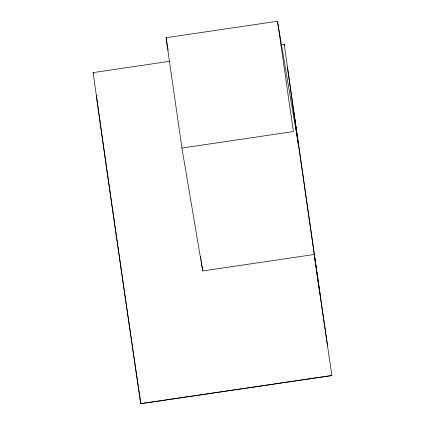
<?xml version="1.0" encoding="UTF-8"?>
<svg xmlns="http://www.w3.org/2000/svg" width="425" height="425" viewBox="0 0 425 425"><rect width="100%" height="100%" fill="white"/><g stroke="black" fill="none" stroke-linecap="round" stroke-linejoin="round"><path stroke-width="0.64" d="M314.309 255.255L314.181 254.485L202.709 270.948L181.921 148.038L166.037 37.708L277.509 21.25L298.43 144.925M131.92 343.214A538.098 4.691 81.6 0 1 123.362 284.479L107.201 172.199A538.098 4.691 81.6 0 1 96.486 96.544L93.107 72.606L169.942 61.258M280.92 44.875L284.203 44.386L284.336 45.188M181.921 148.038L293.393 131.58L277.509 21.25M140.755 403.596L331.893 375.53L140.797 403.75L136.383 373.825A540.111 4.707 81.6 0 1 96.284 95.296M166.037 37.708L167.7 47.515M167.917 48.822L168.141 50.134M284.405 45.682L284.203 44.386L327.526 345.822M93.107 72.606L93.314 73.897M293.537 110.516L320.004 294.397M331.893 375.53L327.478 345.61A540.111 4.707 81.6 0 1 314.362 255.717L314.181 254.49M140.797 403.75L136.43 374.037A538.098 4.691 81.6 0 1 132.016 343.868M200.643 256.668L200.828 257.97M201.02 259.266L201.206 260.562M201.397 261.864L202.709 270.948M298.297 144.16L298.138 143.012A540.111 4.707 81.6 0 1 287.38 67.076"/></g></svg>
